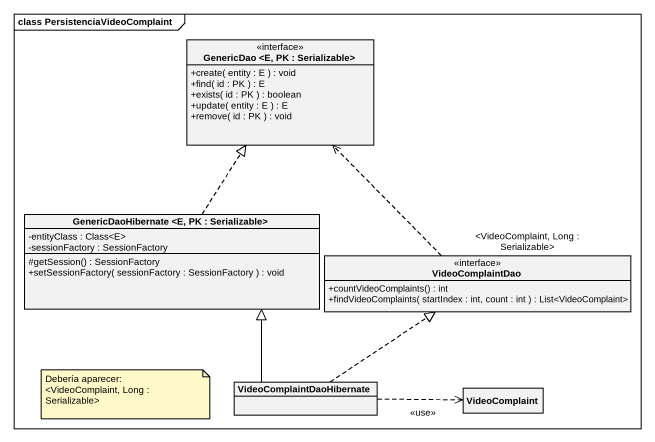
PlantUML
@startuml
mainframe class PersistenciaVideoComplaint
hide circle
hide empty members
skinparam classAttributeIconSize 0
interface "GenericDao <E, PK : Serializable>" as GenericDao_E_PK_Serializable {
  +create( entity : E ) : void
  +find( id : PK ) : E
  +exists( id : PK ) : boolean
  +update( entity : E ) : E
  +remove( id : PK ) : void
}
class "GenericDaoHibernate <E, PK : Serializable>" as GenericDaoHibernate_E_PK {
  -entityClass : Class<E>
  -sessionFactory : SessionFactory
  #getSession() : SessionFactory
  +setSessionFactory( sessionFactory : SessionFactory ) : void
}
interface VideoComplaintDao {
  +countVideoComplaints() : int
  +findVideoComplaints( startIndex : int, count : int ) : List<VideoComplaint>
}
class VideoComplaintDaoHibernate
class VideoComplaint
GenericDaoHibernate_E_PK .up.|> GenericDao_E_PK_Serializable
VideoComplaintDao .up.> GenericDao_E_PK_Serializable : <VideoComplaint, Long : Serializable>
VideoComplaintDaoHibernate -up-|> GenericDaoHibernate_E_PK
VideoComplaintDaoHibernate .up.|> VideoComplaintDao
VideoComplaintDaoHibernate .right.> VideoComplaint : <<use>>
note as N1
  Debería aparecer:
  <VideoComplaint, Long : Serializable>
end note
@enduml
